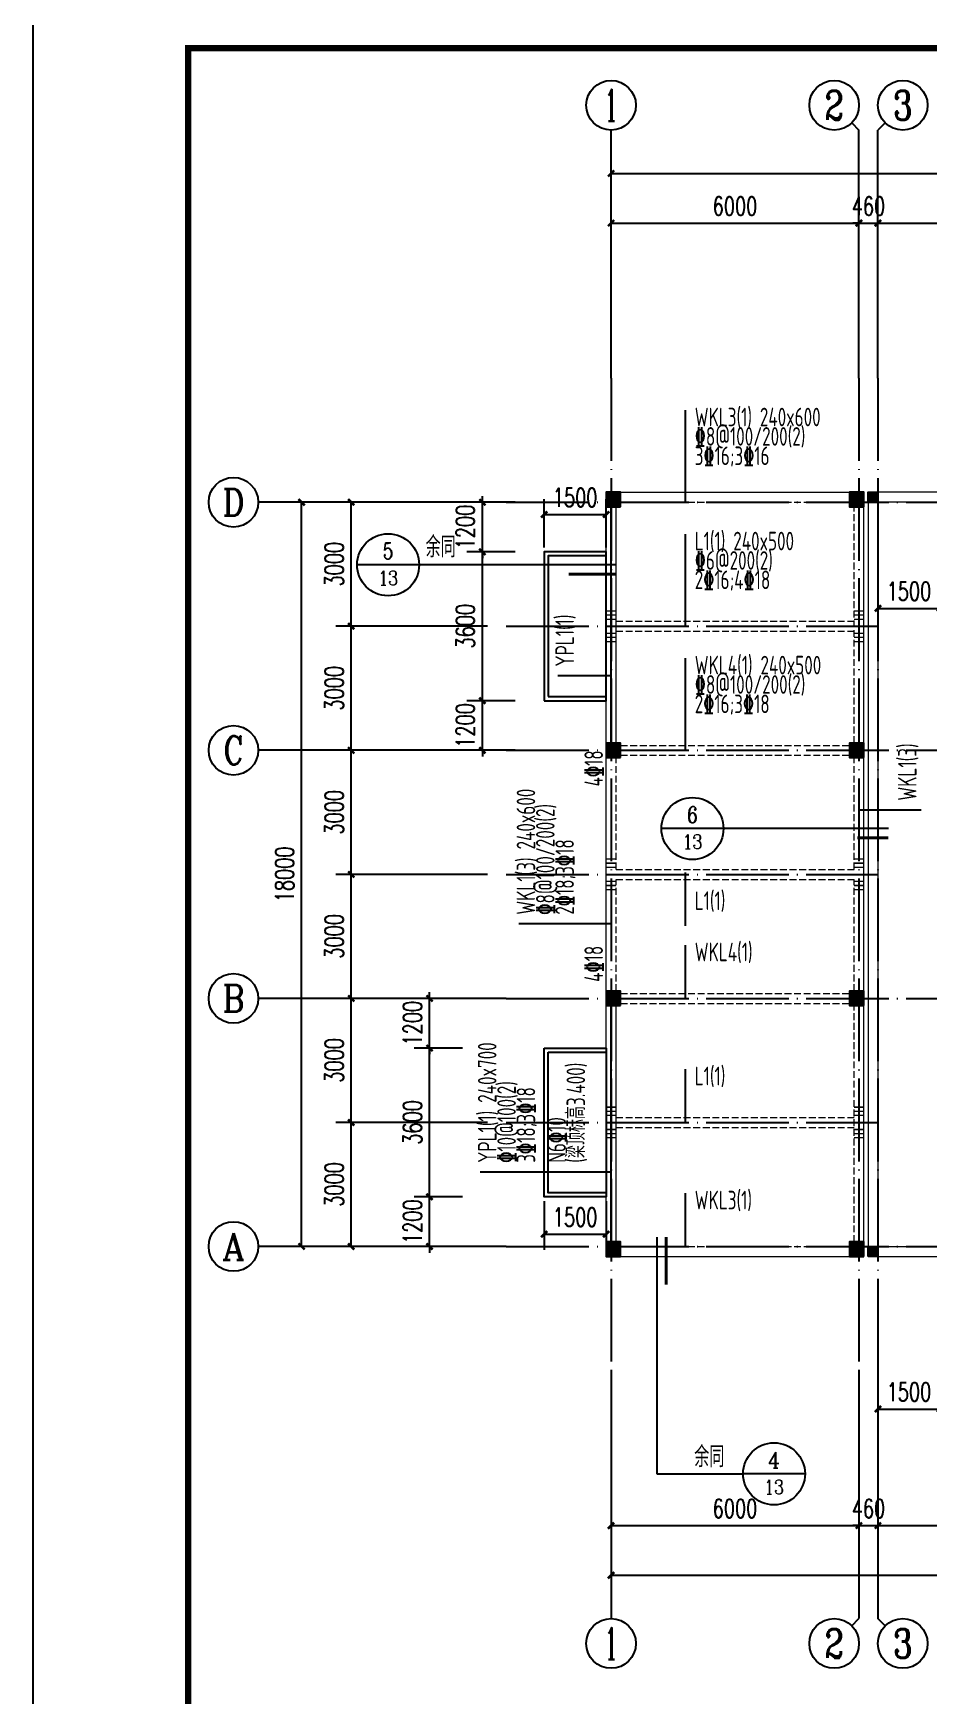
# Model space of a CAD drawing. Header units: millimetres. Extents: x 4533265 to 4958735, y 18976699 to 19555898.
# Drawn here: x 4662774 to 4684450, y 19293177 to 19333383 of the extents above; entities that cross this region are included whole.
import ezdxf
from ezdxf.enums import TextEntityAlignment as Align

# ---------------------------------------------------------------- set-up
doc = ezdxf.new("R2010")
doc.units = ezdxf.units.MM
doc.header["$LTSCALE"] = 1000
doc.header["$MEASUREMENT"] = 0
for name, pattern in [('DASH', [0.35, 0.25, -0.1]), ('DOTE', [2.42, 2, -0.2, 0.02, -0.2]), ('线型3', [750, 450, -300])]:
    doc.linetypes.add(name, pattern=pattern)
doc.layers.get('Defpoints').update_dxf_attribs({"color": 1})
for name, color, linetype in [('3T_WOOD', 21, 'Continuous'), ('AXIS_TEXT', 7, 'Continuous'), ('AXIS_外部', 171, 'Continuous'), ('COLU', 253, 'Continuous'), ('COLU_HATCH', 251, 'Continuous'), ('DIM_IDEN', 171, 'Continuous'), ('DOTE', 250, 'DOTE'), ('GROUND', 150, 'Continuous'), ('PUB_DIM', 161, 'Continuous'), ('PUB_TEXT', 7, 'Continuous'), ('TK', 4, 'Continuous'), ('梁集中标注', 2, 'Continuous')]:
    doc.layers.add(name, color=color, linetype=linetype)
for name, color, linetype, lineweight in [('梁', 4, 'Continuous', 18), ('梁原位标注', 7, 'Continuous', 25), ('梁虚线', 134, '线型3', 18), ('梁集中标注竖向', 2, 'Continuous', 25), ('次梁箍筋', 1, 'Continuous', 40)]:
    doc.layers.add(name, color=color, linetype=linetype, lineweight=lineweight)
doc.styles.add('_TCH_AXIS', font='COMPLEX', dxfattribs={"bigfont": 'GBCBIG'})
doc.styles.add('_TCH_DIM', font='SIMPLEX', dxfattribs={"bigfont": 'GBCBIG'})
doc.styles.add('_TCH_DIM_T3', font='SIMPLEX', dxfattribs={"width": 0.705882, "bigfont": 'GBCBIG'})
doc.styles.add('_TCH_LABEL', font='COMPLEX', dxfattribs={"bigfont": 'GBCBIG'})
doc.styles.add('COMPLEX', font='COMPLEX')
doc.styles.add('TSSD_Dimension', font='Tssdeng.shx', dxfattribs={"width": 0.7, "bigfont": 'hztxt.shx'})
doc.dimstyles.new('_TCH_ARCH&&150', dxfattribs={"dimtxt": 446.25, "dimasz": 150, "dimexe": 375, "dimexo": 450, "dimgap": 189.375, "dimtad": 1, "dimdec": 0, "dimzin": 0, "dimdsep": 46, "dimtxsty": '_TCH_DIM_T3', "dimblk": 'ARCHTICK', "dimcen": 0.09, "dimclrt": 7, "dimazin": 2, "dimtfac": 1, "dimtdec": 0, "dimtix": 1, "dimtmove": 2, "dimatfit": 3, "dimfxl": 0, "dimtolj": 1, "dimtzin": 0, "dimarcsym": 0})

# ---------------------------------------------------------------- blocks, each defined once
blk = doc.blocks.new('GeYuanFrame_36707042', base_point=(18.76, 4.34))
at = {"layer": 'TK'}
blk.add_line((43.76, 414.34), (676.76, 414.34), dxfattribs=at)
blk.add_lwpolyline([(18.76, 424.34), (686.76, 424.34), (686.76, 4.34), (18.76, 4.34), (18.76, 424.34)], dxfattribs=at)
at = {"layer": 'TK', "const_width": 1}
blk.add_lwpolyline([(676.76, 414.34), (43.76, 414.34), (43.76, 14.34), (676.76, 14.34)], close=True, dxfattribs=at)
blk = doc.blocks.new('Q321Q32132121')
at = {"layer": 'COLU_HATCH'}
for points in [[(4682980, 19322042), (4682980, 19322282), (4683220, 19322282), (4683220, 19322042)], [(4682980, 19303802), (4682980, 19304042), (4683220, 19304042), (4683220, 19303802)]]:
    blk.add_hatch(color=256, dxfattribs=at).paths.add_polyline_path(points)
at = {"layer": 'COLU'}
for points in [[(4682980, 19322042), (4682980, 19322282), (4683220, 19322282), (4683220, 19322042)], [(4682980, 19303802), (4682980, 19304042), (4683220, 19304042), (4683220, 19303802)]]:
    blk.add_lwpolyline(points, close=True, dxfattribs=at)
blk = doc.blocks.new('_ArchTick')
at = {"color": 0, "linetype": 'ByBlock', "const_width": 0.4}
blk.add_lwpolyline([(-0.5, -0.5), (0.5, 0.5)], dxfattribs=at)
blk = doc.blocks.new('*D466')
at = {"layer": 'Defpoints', "color": 0}
for p in [(4672366, 19305242), (4673612, 19305242), (4673612, 19304042)]:
    blk.add_point(p, dxfattribs=at)
at = {"layer": 'PUB_DIM', "color": 0, "lineweight": -2}
for p, q in [((4672366, 19305242), (4672366, 19305392)), ((4673162, 19305242), (4671991, 19305242)), ((4672366, 19304042), (4672366, 19305242)), ((4673162, 19304042), (4671991, 19304042)), ((4672366, 19304042), (4672366, 19303892))]:
    blk.add_line(p, q, dxfattribs=at)
at = {"layer": 'PUB_DIM', "color": 0, "lineweight": -2, "xscale": 150, "yscale": 150, "zscale": 150}
for p, rotation in [((4672366, 19305242), 270), ((4672366, 19304042), 90)]:
    blk.add_blockref('_ArchTick', p, dxfattribs=dict(at, rotation=rotation))
at = {"layer": 'PUB_DIM', "color": 7, "insert": (4671954, 19304642), "char_height": 446.2, "attachment_point": 5, "rotation": 90, "style": '_TCH_DIM_T3'}
blk.add_mtext('\\A1;1200', dxfattribs=at)
blk = doc.blocks.new('*D467')
at = {"layer": 'Defpoints', "color": 0}
for p in [(4672366, 19308842), (4673612, 19308842), (4673612, 19305242)]:
    blk.add_point(p, dxfattribs=at)
at = {"layer": 'PUB_DIM', "color": 0, "lineweight": -2}
for p, q in [((4673162, 19308842), (4671991, 19308842)), ((4672366, 19305242), (4672366, 19308842)), ((4673162, 19305242), (4671991, 19305242))]:
    blk.add_line(p, q, dxfattribs=at)
at = {"layer": 'PUB_DIM', "color": 0, "lineweight": -2, "xscale": 150, "yscale": 150, "zscale": 150}
for p, rotation in [((4672366, 19308842), 90), ((4672366, 19305242), 270)]:
    blk.add_blockref('_ArchTick', p, dxfattribs=dict(at, rotation=rotation))
at = {"layer": 'PUB_DIM', "color": 7, "insert": (4671954, 19307042), "char_height": 446.2, "attachment_point": 5, "rotation": 90, "style": '_TCH_DIM_T3'}
blk.add_mtext('\\A1;3600', dxfattribs=at)
blk = doc.blocks.new('*D468')
at = {"layer": 'Defpoints', "color": 0}
for p in [(4672366, 19310042), (4673612, 19310042), (4673612, 19308842)]:
    blk.add_point(p, dxfattribs=at)
at = {"layer": 'PUB_DIM', "color": 0, "lineweight": -2}
for p, q in [((4672366, 19310042), (4672366, 19310192)), ((4673162, 19310042), (4671991, 19310042)), ((4672366, 19308842), (4672366, 19310042)), ((4673162, 19308842), (4671991, 19308842)), ((4672366, 19308842), (4672366, 19308692))]:
    blk.add_line(p, q, dxfattribs=at)
at = {"layer": 'PUB_DIM', "color": 0, "lineweight": -2, "xscale": 150, "yscale": 150, "zscale": 150}
for p, rotation in [((4672366, 19310042), 270), ((4672366, 19308842), 90)]:
    blk.add_blockref('_ArchTick', p, dxfattribs=dict(at, rotation=rotation))
at = {"layer": 'PUB_DIM', "color": 7, "insert": (4671954, 19309442), "char_height": 446.2, "attachment_point": 5, "rotation": 90, "style": '_TCH_DIM_T3'}
blk.add_mtext('\\A1;1200', dxfattribs=at)
blk = doc.blocks.new('*D469')
at = {"layer": 'Defpoints', "color": 0}
for p in [(4675140, 19305585), (4676640, 19305585), (4676640, 19304339)]:
    blk.add_point(p, dxfattribs=at)
at = {"layer": 'PUB_DIM', "color": 0, "lineweight": -2}
for p, q in [((4675140, 19305135), (4675140, 19303964)), ((4676640, 19305135), (4676640, 19303964)), ((4675140, 19304339), (4676640, 19304339))]:
    blk.add_line(p, q, dxfattribs=at)
at = {"layer": 'PUB_DIM', "color": 0, "lineweight": -2, "xscale": 150, "yscale": 150, "zscale": 150, "rotation": 180}
blk.add_blockref('_ArchTick', (4675140, 19304339), dxfattribs=at)
at = {"layer": 'PUB_DIM', "color": 0, "lineweight": -2, "xscale": 150, "yscale": 150, "zscale": 150}
blk.add_blockref('_ArchTick', (4676640, 19304339), dxfattribs=at)
at = {"layer": 'PUB_DIM', "color": 7, "insert": (4675890, 19304751), "char_height": 446.2, "attachment_point": 5, "style": '_TCH_DIM_T3'}
blk.add_mtext('\\A1;1500', dxfattribs=at)
blk = doc.blocks.new('*D470')
at = {"layer": 'Defpoints', "color": 0}
for p in [(4673645, 19322042), (4674890, 19322042), (4674890, 19320842)]:
    blk.add_point(p, dxfattribs=at)
at = {"layer": 'PUB_DIM', "color": 0, "lineweight": -2}
for p, q in [((4673645, 19322042), (4673645, 19322192)), ((4674440, 19322042), (4673270, 19322042)), ((4673645, 19320842), (4673645, 19322042)), ((4674440, 19320842), (4673270, 19320842)), ((4673645, 19320842), (4673645, 19320692))]:
    blk.add_line(p, q, dxfattribs=at)
at = {"layer": 'PUB_DIM', "color": 0, "lineweight": -2, "xscale": 150, "yscale": 150, "zscale": 150}
for p, rotation in [((4673645, 19322042), 270), ((4673645, 19320842), 90)]:
    blk.add_blockref('_ArchTick', p, dxfattribs=dict(at, rotation=rotation))
at = {"layer": 'PUB_DIM', "color": 7, "insert": (4673232, 19321442), "char_height": 446.2, "attachment_point": 5, "rotation": 90, "style": '_TCH_DIM_T3'}
blk.add_mtext('\\A1;1200', dxfattribs=at)
blk = doc.blocks.new('*D471')
at = {"layer": 'Defpoints', "color": 0}
for p in [(4673645, 19320842), (4674890, 19320842), (4674890, 19317242)]:
    blk.add_point(p, dxfattribs=at)
at = {"layer": 'PUB_DIM', "color": 0, "lineweight": -2}
for p, q in [((4674440, 19320842), (4673270, 19320842)), ((4673645, 19317242), (4673645, 19320842)), ((4674440, 19317242), (4673270, 19317242))]:
    blk.add_line(p, q, dxfattribs=at)
at = {"layer": 'PUB_DIM', "color": 0, "lineweight": -2, "xscale": 150, "yscale": 150, "zscale": 150}
for p, rotation in [((4673645, 19320842), 90), ((4673645, 19317242), 270)]:
    blk.add_blockref('_ArchTick', p, dxfattribs=dict(at, rotation=rotation))
at = {"layer": 'PUB_DIM', "color": 7, "insert": (4673232, 19319042), "char_height": 446.2, "attachment_point": 5, "rotation": 90, "style": '_TCH_DIM_T3'}
blk.add_mtext('\\A1;3600', dxfattribs=at)
blk = doc.blocks.new('*D472')
at = {"layer": 'Defpoints', "color": 0}
for p in [(4673645, 19317242), (4674890, 19317242), (4674890, 19316042)]:
    blk.add_point(p, dxfattribs=at)
at = {"layer": 'PUB_DIM', "color": 0, "lineweight": -2}
for p, q in [((4673645, 19317242), (4673645, 19317392)), ((4674440, 19317242), (4673270, 19317242)), ((4673645, 19316042), (4673645, 19317242)), ((4674440, 19316042), (4673270, 19316042)), ((4673645, 19316042), (4673645, 19315892))]:
    blk.add_line(p, q, dxfattribs=at)
at = {"layer": 'PUB_DIM', "color": 0, "lineweight": -2, "xscale": 150, "yscale": 150, "zscale": 150}
for p, rotation in [((4673645, 19317242), 270), ((4673645, 19316042), 90)]:
    blk.add_blockref('_ArchTick', p, dxfattribs=dict(at, rotation=rotation))
at = {"layer": 'PUB_DIM', "color": 7, "insert": (4673232, 19316642), "char_height": 446.2, "attachment_point": 5, "rotation": 90, "style": '_TCH_DIM_T3'}
blk.add_mtext('\\A1;1200', dxfattribs=at)
blk = doc.blocks.new('*D473')
at = {"layer": 'Defpoints', "color": 0}
for p in [(4676640, 19321744), (4675140, 19320498), (4676640, 19320498)]:
    blk.add_point(p, dxfattribs=at)
at = {"layer": 'PUB_DIM', "color": 0, "lineweight": -2}
for p, q in [((4675140, 19320948), (4675140, 19322119)), ((4676640, 19320948), (4676640, 19322119)), ((4675140, 19321744), (4676640, 19321744))]:
    blk.add_line(p, q, dxfattribs=at)
at = {"layer": 'PUB_DIM', "color": 0, "lineweight": -2, "xscale": 150, "yscale": 150, "zscale": 150, "rotation": 180}
blk.add_blockref('_ArchTick', (4675140, 19321744), dxfattribs=at)
at = {"layer": 'PUB_DIM', "color": 0, "lineweight": -2, "xscale": 150, "yscale": 150, "zscale": 150}
blk.add_blockref('_ArchTick', (4676640, 19321744), dxfattribs=at)
at = {"layer": 'PUB_DIM', "color": 7, "insert": (4675890, 19322157), "char_height": 446.2, "attachment_point": 5, "style": '_TCH_DIM_T3'}
blk.add_mtext('\\A1;1500', dxfattribs=at)
blk = doc.blocks.new('*D514')
at = {"layer": 'Defpoints', "color": 0}
for p in [(4683220, 19302867), (4684720, 19302867), (4684720, 19300112)]:
    blk.add_point(p, dxfattribs=at)
at = {"layer": 'PUB_DIM', "color": 0, "lineweight": -2}
for p, q in [((4683220, 19302417), (4683220, 19299737)), ((4684720, 19302417), (4684720, 19299737)), ((4683220, 19300112), (4684720, 19300112))]:
    blk.add_line(p, q, dxfattribs=at)
at = {"layer": 'PUB_DIM', "color": 0, "lineweight": -2, "xscale": 150, "yscale": 150, "zscale": 150, "rotation": 180}
blk.add_blockref('_ArchTick', (4683220, 19300112), dxfattribs=at)
at = {"layer": 'PUB_DIM', "color": 0, "lineweight": -2, "xscale": 150, "yscale": 150, "zscale": 150}
blk.add_blockref('_ArchTick', (4684720, 19300112), dxfattribs=at)
at = {"layer": 'PUB_DIM', "color": 7, "insert": (4683970, 19300525), "char_height": 446.2, "attachment_point": 5, "style": '_TCH_DIM_T3'}
blk.add_mtext('\\A1;1500', dxfattribs=at)
blk = doc.blocks.new('*D549')
at = {"layer": 'Defpoints', "color": 0}
for p in [(4683220, 19322156), (4684720, 19322156), (4684720, 19319475)]:
    blk.add_point(p, dxfattribs=at)
at = {"layer": 'PUB_DIM', "color": 0, "lineweight": -2}
for p, q in [((4683220, 19321706), (4683220, 19319100)), ((4684720, 19321706), (4684720, 19319100)), ((4683220, 19319475), (4684720, 19319475))]:
    blk.add_line(p, q, dxfattribs=at)
at = {"layer": 'PUB_DIM', "color": 0, "lineweight": -2, "xscale": 150, "yscale": 150, "zscale": 150, "rotation": 180}
blk.add_blockref('_ArchTick', (4683220, 19319475), dxfattribs=at)
at = {"layer": 'PUB_DIM', "color": 0, "lineweight": -2, "xscale": 150, "yscale": 150, "zscale": 150}
blk.add_blockref('_ArchTick', (4684720, 19319475), dxfattribs=at)
at = {"layer": 'PUB_DIM', "color": 7, "insert": (4683970, 19319888), "char_height": 446.2, "attachment_point": 5, "style": '_TCH_DIM_T3'}
blk.add_mtext('\\A1;1500', dxfattribs=at)
blk = doc.blocks.new('*D550')
at = {"layer": 'AXIS_外部', "color": 0, "lineweight": -2}
for p, q in [((4676760, 19325492), (4676760, 19329167)), ((4682760, 19325492), (4682760, 19329167)), ((4676760, 19328792), (4682760, 19328792))]:
    blk.add_line(p, q, dxfattribs=at)
at = {"layer": 'Defpoints', "color": 0}
for p in [(4682760, 19328792), (4676760, 19325042), (4682760, 19325042)]:
    blk.add_point(p, dxfattribs=at)
at = {"layer": 'AXIS_外部', "color": 0, "lineweight": -2, "xscale": 150, "yscale": 150, "zscale": 150, "rotation": 180}
blk.add_blockref('_ArchTick', (4676760, 19328792), dxfattribs=at)
at = {"layer": 'AXIS_外部', "color": 0, "lineweight": -2, "xscale": 150, "yscale": 150, "zscale": 150}
blk.add_blockref('_ArchTick', (4682760, 19328792), dxfattribs=at)
at = {"layer": 'AXIS_外部', "color": 7, "insert": (4679760, 19329204), "char_height": 446.2, "attachment_point": 5, "style": '_TCH_DIM_T3'}
blk.add_mtext('\\A1;6000', dxfattribs=at)
blk = doc.blocks.new('*D551')
at = {"layer": 'AXIS_外部', "color": 0, "lineweight": -2}
for p, q in [((4682760, 19325492), (4682760, 19329167)), ((4683220, 19325492), (4683220, 19329167)), ((4682760, 19328792), (4682610, 19328792)), ((4682760, 19328792), (4683220, 19328792)), ((4683220, 19328792), (4683370, 19328792))]:
    blk.add_line(p, q, dxfattribs=at)
at = {"layer": 'Defpoints', "color": 0}
for p in [(4683220, 19328792), (4682760, 19325042), (4683220, 19325042)]:
    blk.add_point(p, dxfattribs=at)
at = {"layer": 'AXIS_外部', "color": 0, "lineweight": -2, "xscale": 150, "yscale": 150, "zscale": 150}
blk.add_blockref('_ArchTick', (4682760, 19328792), dxfattribs=at)
at = {"layer": 'AXIS_外部', "color": 0, "lineweight": -2, "xscale": 150, "yscale": 150, "zscale": 150, "rotation": 180}
blk.add_blockref('_ArchTick', (4683220, 19328792), dxfattribs=at)
at = {"layer": 'AXIS_外部', "color": 7, "insert": (4682990, 19329204), "char_height": 446.2, "attachment_point": 5, "style": '_TCH_DIM_T3'}
blk.add_mtext('\\A1;460', dxfattribs=at)
blk = doc.blocks.new('*D552')
at = {"layer": 'AXIS_外部', "color": 0, "lineweight": -2}
for p, q in [((4683220, 19325492), (4683220, 19329167)), ((4691220, 19325492), (4691220, 19329167)), ((4683220, 19328792), (4691220, 19328792))]:
    blk.add_line(p, q, dxfattribs=at)
at = {"layer": 'Defpoints', "color": 0}
for p in [(4691220, 19328792), (4683220, 19325042), (4691220, 19325042)]:
    blk.add_point(p, dxfattribs=at)
at = {"layer": 'AXIS_外部', "color": 0, "lineweight": -2, "xscale": 150, "yscale": 150, "zscale": 150, "rotation": 180}
blk.add_blockref('_ArchTick', (4683220, 19328792), dxfattribs=at)
at = {"layer": 'AXIS_外部', "color": 0, "lineweight": -2, "xscale": 150, "yscale": 150, "zscale": 150}
blk.add_blockref('_ArchTick', (4691220, 19328792), dxfattribs=at)
at = {"layer": 'AXIS_外部', "color": 7, "insert": (4687220, 19329204), "char_height": 446.2, "attachment_point": 5, "style": '_TCH_DIM_T3'}
blk.add_mtext('\\A1;8000', dxfattribs=at)
blk = doc.blocks.new('*D559')
at = {"layer": 'AXIS_外部', "color": 0, "lineweight": -2}
for p, q in [((4676760, 19325492), (4676760, 19330367)), ((4739220, 19325492), (4739220, 19330367)), ((4676760, 19329992), (4739220, 19329992))]:
    blk.add_line(p, q, dxfattribs=at)
at = {"layer": 'Defpoints', "color": 0}
for p in [(4739220, 19329992), (4676760, 19325042), (4739220, 19325042)]:
    blk.add_point(p, dxfattribs=at)
at = {"layer": 'AXIS_外部', "color": 0, "lineweight": -2, "xscale": 150, "yscale": 150, "zscale": 150, "rotation": 180}
blk.add_blockref('_ArchTick', (4676760, 19329992), dxfattribs=at)
at = {"layer": 'AXIS_外部', "color": 0, "lineweight": -2, "xscale": 150, "yscale": 150, "zscale": 150}
blk.add_blockref('_ArchTick', (4739220, 19329992), dxfattribs=at)
at = {"layer": 'AXIS_外部', "color": 7, "insert": (4707990, 19330404), "char_height": 446.2, "attachment_point": 5, "style": '_TCH_DIM_T3'}
blk.add_mtext('\\A1;62460', dxfattribs=at)
blk = doc.blocks.new('*D564')
at = {"layer": 'AXIS_外部', "color": 0, "lineweight": -2}
for p, q in [((4673770, 19307042), (4670095, 19307042)), ((4670470, 19304042), (4670470, 19307042)), ((4673770, 19304042), (4670095, 19304042))]:
    blk.add_line(p, q, dxfattribs=at)
at = {"layer": 'Defpoints', "color": 0}
for p in [(4670470, 19307042), (4674220, 19307042), (4674220, 19304042)]:
    blk.add_point(p, dxfattribs=at)
at = {"layer": 'AXIS_外部', "color": 0, "lineweight": -2, "xscale": 150, "yscale": 150, "zscale": 150}
for p, rotation in [((4670470, 19307042), 90), ((4670470, 19304042), 270)]:
    blk.add_blockref('_ArchTick', p, dxfattribs=dict(at, rotation=rotation))
at = {"layer": 'AXIS_外部', "color": 7, "insert": (4670058, 19305542), "char_height": 446.2, "attachment_point": 5, "rotation": 90, "style": '_TCH_DIM_T3'}
blk.add_mtext('\\A1;3000', dxfattribs=at)
blk = doc.blocks.new('*D565')
at = {"layer": 'AXIS_外部', "color": 0, "lineweight": -2}
for p, q in [((4673770, 19310042), (4670095, 19310042)), ((4670470, 19307042), (4670470, 19310042)), ((4673770, 19307042), (4670095, 19307042))]:
    blk.add_line(p, q, dxfattribs=at)
at = {"layer": 'Defpoints', "color": 0}
for p in [(4670470, 19310042), (4674220, 19310042), (4674220, 19307042)]:
    blk.add_point(p, dxfattribs=at)
at = {"layer": 'AXIS_外部', "color": 0, "lineweight": -2, "xscale": 150, "yscale": 150, "zscale": 150}
for p, rotation in [((4670470, 19310042), 90), ((4670470, 19307042), 270)]:
    blk.add_blockref('_ArchTick', p, dxfattribs=dict(at, rotation=rotation))
at = {"layer": 'AXIS_外部', "color": 7, "insert": (4670058, 19308542), "char_height": 446.2, "attachment_point": 5, "rotation": 90, "style": '_TCH_DIM_T3'}
blk.add_mtext('\\A1;3000', dxfattribs=at)
blk = doc.blocks.new('*D566')
at = {"layer": 'AXIS_外部', "color": 0, "lineweight": -2}
for p, q in [((4673770, 19313042), (4670095, 19313042)), ((4670470, 19310042), (4670470, 19313042)), ((4673770, 19310042), (4670095, 19310042))]:
    blk.add_line(p, q, dxfattribs=at)
at = {"layer": 'Defpoints', "color": 0}
for p in [(4670470, 19313042), (4674220, 19313042), (4674220, 19310042)]:
    blk.add_point(p, dxfattribs=at)
at = {"layer": 'AXIS_外部', "color": 0, "lineweight": -2, "xscale": 150, "yscale": 150, "zscale": 150}
for p, rotation in [((4670470, 19313042), 90), ((4670470, 19310042), 270)]:
    blk.add_blockref('_ArchTick', p, dxfattribs=dict(at, rotation=rotation))
at = {"layer": 'AXIS_外部', "color": 7, "insert": (4670058, 19311542), "char_height": 446.2, "attachment_point": 5, "rotation": 90, "style": '_TCH_DIM_T3'}
blk.add_mtext('\\A1;3000', dxfattribs=at)
blk = doc.blocks.new('*D567')
at = {"layer": 'AXIS_外部', "color": 0, "lineweight": -2}
for p, q in [((4673770, 19316042), (4670095, 19316042)), ((4670470, 19313042), (4670470, 19316042)), ((4673770, 19313042), (4670095, 19313042))]:
    blk.add_line(p, q, dxfattribs=at)
at = {"layer": 'Defpoints', "color": 0}
for p in [(4670470, 19316042), (4674220, 19316042), (4674220, 19313042)]:
    blk.add_point(p, dxfattribs=at)
at = {"layer": 'AXIS_外部', "color": 0, "lineweight": -2, "xscale": 150, "yscale": 150, "zscale": 150}
for p, rotation in [((4670470, 19316042), 90), ((4670470, 19313042), 270)]:
    blk.add_blockref('_ArchTick', p, dxfattribs=dict(at, rotation=rotation))
at = {"layer": 'AXIS_外部', "color": 7, "insert": (4670058, 19314542), "char_height": 446.2, "attachment_point": 5, "rotation": 90, "style": '_TCH_DIM_T3'}
blk.add_mtext('\\A1;3000', dxfattribs=at)
blk = doc.blocks.new('*D568')
at = {"layer": 'AXIS_外部', "color": 0, "lineweight": -2}
for p, q in [((4673770, 19319042), (4670095, 19319042)), ((4670470, 19316042), (4670470, 19319042)), ((4673770, 19316042), (4670095, 19316042))]:
    blk.add_line(p, q, dxfattribs=at)
at = {"layer": 'Defpoints', "color": 0}
for p in [(4670470, 19319042), (4674220, 19319042), (4674220, 19316042)]:
    blk.add_point(p, dxfattribs=at)
at = {"layer": 'AXIS_外部', "color": 0, "lineweight": -2, "xscale": 150, "yscale": 150, "zscale": 150}
for p, rotation in [((4670470, 19319042), 90), ((4670470, 19316042), 270)]:
    blk.add_blockref('_ArchTick', p, dxfattribs=dict(at, rotation=rotation))
at = {"layer": 'AXIS_外部', "color": 7, "insert": (4670058, 19317542), "char_height": 446.2, "attachment_point": 5, "rotation": 90, "style": '_TCH_DIM_T3'}
blk.add_mtext('\\A1;3000', dxfattribs=at)
blk = doc.blocks.new('*D569')
at = {"layer": 'AXIS_外部', "color": 0, "lineweight": -2}
for p, q in [((4673770, 19322042), (4670095, 19322042)), ((4670470, 19319042), (4670470, 19322042)), ((4673770, 19319042), (4670095, 19319042))]:
    blk.add_line(p, q, dxfattribs=at)
at = {"layer": 'Defpoints', "color": 0}
for p in [(4670470, 19322042), (4674220, 19322042), (4674220, 19319042)]:
    blk.add_point(p, dxfattribs=at)
at = {"layer": 'AXIS_外部', "color": 0, "lineweight": -2, "xscale": 150, "yscale": 150, "zscale": 150}
for p, rotation in [((4670470, 19322042), 90), ((4670470, 19319042), 270)]:
    blk.add_blockref('_ArchTick', p, dxfattribs=dict(at, rotation=rotation))
at = {"layer": 'AXIS_外部', "color": 7, "insert": (4670058, 19320542), "char_height": 446.2, "attachment_point": 5, "rotation": 90, "style": '_TCH_DIM_T3'}
blk.add_mtext('\\A1;3000', dxfattribs=at)
blk = doc.blocks.new('*D570')
at = {"layer": 'AXIS_外部', "color": 0, "lineweight": -2}
for p, q in [((4673770, 19322042), (4668895, 19322042)), ((4669270, 19304042), (4669270, 19322042)), ((4673770, 19304042), (4668895, 19304042))]:
    blk.add_line(p, q, dxfattribs=at)
at = {"layer": 'Defpoints', "color": 0}
for p in [(4669270, 19322042), (4674220, 19322042), (4674220, 19304042)]:
    blk.add_point(p, dxfattribs=at)
at = {"layer": 'AXIS_外部', "color": 0, "lineweight": -2, "xscale": 150, "yscale": 150, "zscale": 150}
for p, rotation in [((4669270, 19322042), 90), ((4669270, 19304042), 270)]:
    blk.add_blockref('_ArchTick', p, dxfattribs=dict(at, rotation=rotation))
at = {"layer": 'AXIS_外部', "color": 7, "insert": (4668858, 19313042), "char_height": 446.2, "attachment_point": 5, "rotation": 90, "style": '_TCH_DIM_T3'}
blk.add_mtext('\\A1;18000', dxfattribs=at)
blk = doc.blocks.new('*D571')
at = {"layer": 'AXIS_外部', "color": 0, "lineweight": -2}
for p, q in [((4676760, 19300592), (4676760, 19296917)), ((4682760, 19300592), (4682760, 19296917)), ((4676760, 19297292), (4682760, 19297292))]:
    blk.add_line(p, q, dxfattribs=at)
at = {"layer": 'Defpoints', "color": 0}
for p in [(4676760, 19301042), (4682760, 19301042), (4682760, 19297292)]:
    blk.add_point(p, dxfattribs=at)
at = {"layer": 'AXIS_外部', "color": 0, "lineweight": -2, "xscale": 150, "yscale": 150, "zscale": 150, "rotation": 180}
blk.add_blockref('_ArchTick', (4676760, 19297292), dxfattribs=at)
at = {"layer": 'AXIS_外部', "color": 0, "lineweight": -2, "xscale": 150, "yscale": 150, "zscale": 150}
blk.add_blockref('_ArchTick', (4682760, 19297292), dxfattribs=at)
at = {"layer": 'AXIS_外部', "color": 7, "insert": (4679760, 19297704), "char_height": 446.2, "attachment_point": 5, "style": '_TCH_DIM_T3'}
blk.add_mtext('\\A1;6000', dxfattribs=at)
blk = doc.blocks.new('*D572')
at = {"layer": 'AXIS_外部', "color": 0, "lineweight": -2}
for p, q in [((4682760, 19300592), (4682760, 19296917)), ((4683220, 19300592), (4683220, 19296917)), ((4682760, 19297292), (4682610, 19297292)), ((4682760, 19297292), (4683220, 19297292)), ((4683220, 19297292), (4683370, 19297292))]:
    blk.add_line(p, q, dxfattribs=at)
at = {"layer": 'Defpoints', "color": 0}
for p in [(4682760, 19301042), (4683220, 19301042), (4683220, 19297292)]:
    blk.add_point(p, dxfattribs=at)
at = {"layer": 'AXIS_外部', "color": 0, "lineweight": -2, "xscale": 150, "yscale": 150, "zscale": 150}
blk.add_blockref('_ArchTick', (4682760, 19297292), dxfattribs=at)
at = {"layer": 'AXIS_外部', "color": 0, "lineweight": -2, "xscale": 150, "yscale": 150, "zscale": 150, "rotation": 180}
blk.add_blockref('_ArchTick', (4683220, 19297292), dxfattribs=at)
at = {"layer": 'AXIS_外部', "color": 7, "insert": (4682990, 19297704), "char_height": 446.2, "attachment_point": 5, "style": '_TCH_DIM_T3'}
blk.add_mtext('\\A1;460', dxfattribs=at)
blk = doc.blocks.new('*D573')
at = {"layer": 'AXIS_外部', "color": 0, "lineweight": -2}
for p, q in [((4683220, 19300592), (4683220, 19296917)), ((4691220, 19300592), (4691220, 19296917)), ((4683220, 19297292), (4691220, 19297292))]:
    blk.add_line(p, q, dxfattribs=at)
at = {"layer": 'Defpoints', "color": 0}
for p in [(4683220, 19301042), (4691220, 19301042), (4691220, 19297292)]:
    blk.add_point(p, dxfattribs=at)
at = {"layer": 'AXIS_外部', "color": 0, "lineweight": -2, "xscale": 150, "yscale": 150, "zscale": 150, "rotation": 180}
blk.add_blockref('_ArchTick', (4683220, 19297292), dxfattribs=at)
at = {"layer": 'AXIS_外部', "color": 0, "lineweight": -2, "xscale": 150, "yscale": 150, "zscale": 150}
blk.add_blockref('_ArchTick', (4691220, 19297292), dxfattribs=at)
at = {"layer": 'AXIS_外部', "color": 7, "insert": (4687220, 19297704), "char_height": 446.2, "attachment_point": 5, "style": '_TCH_DIM_T3'}
blk.add_mtext('\\A1;8000', dxfattribs=at)
blk = doc.blocks.new('*D580')
at = {"layer": 'AXIS_外部', "color": 0, "lineweight": -2}
for p, q in [((4676760, 19300592), (4676760, 19295717)), ((4739220, 19300592), (4739220, 19295717)), ((4676760, 19296092), (4739220, 19296092))]:
    blk.add_line(p, q, dxfattribs=at)
at = {"layer": 'Defpoints', "color": 0}
for p in [(4676760, 19301042), (4739220, 19301042), (4739220, 19296092)]:
    blk.add_point(p, dxfattribs=at)
at = {"layer": 'AXIS_外部', "color": 0, "lineweight": -2, "xscale": 150, "yscale": 150, "zscale": 150, "rotation": 180}
blk.add_blockref('_ArchTick', (4676760, 19296092), dxfattribs=at)
at = {"layer": 'AXIS_外部', "color": 0, "lineweight": -2, "xscale": 150, "yscale": 150, "zscale": 150}
blk.add_blockref('_ArchTick', (4739220, 19296092), dxfattribs=at)
at = {"layer": 'AXIS_外部', "color": 7, "insert": (4707990, 19296504), "char_height": 446.2, "attachment_point": 5, "style": '_TCH_DIM_T3'}
blk.add_mtext('\\A1;62460', dxfattribs=at)
blk = doc.blocks.new('_AXISO')
blk.add_circle((0, 0), 0.5)
at = {"layer": 'AXIS_TEXT', "style": 'COMPLEX', "width": 1.041667}
blk.add_attdef('A', text='', height=0.56, dxfattribs=at).set_placement((-0.25, -0.28), (0.25, -0.28), align=Align.FIT)

msp = doc.modelspace()

# ---------------------------------------------------------------- hatches: boundary and pattern name
at = {"layer": 'COLU_HATCH'}
for points in [[(4676990.4, 19321931.5), (4676990.4, 19322281.5), (4676640.4, 19322281.5), (4676640.4, 19321931.5)], [(4682880.4, 19321931.5), (4682880.4, 19322281.5), (4682530.4, 19322281.5), (4682530.4, 19321931.5)], [(4676990.4, 19315866.5), (4676990.4, 19316216.5), (4676640.4, 19316216.5), (4676640.4, 19315866.5)], [(4682880.4, 19315866.5), (4682880.4, 19316216.5), (4682530.4, 19316216.5), (4682530.4, 19315866.5)], [(4676990.4, 19309866.5), (4676990.4, 19310216.5), (4676640.4, 19310216.5), (4676640.4, 19309866.5)], [(4682880.4, 19309866.5), (4682880.4, 19310216.5), (4682530.4, 19310216.5), (4682530.4, 19309866.5)], [(4676990.4, 19303801.5), (4676990.4, 19304151.5), (4676640.4, 19304151.5), (4676640.4, 19303801.5)], [(4682880.4, 19303801.5), (4682880.4, 19304151.5), (4682530.4, 19304151.5), (4682530.4, 19303801.5)]]:
    msp.add_hatch(color=256, dxfattribs=at).paths.add_polyline_path(points)

# ---------------------------------------------------------------- linework, layer by layer
at = {"layer": '3T_WOOD', "linetype": 'DASH', "const_width": 50}
for points in [[(4676760.4, 19316041.5), (4676760.4, 19322041.5)], [(4676760.4, 19304041.5), (4676760.4, 19310041.5)]]:
    msp.add_lwpolyline(points, dxfattribs=at)
at = {"layer": 'AXIS_外部'}
for p, q in [((4676760.4, 19325041.5), (4676760.4, 19331041.5)), ((4682584.6, 19331217.3), (4682760.4, 19331041.5)), ((4682760.4, 19325041.5), (4682760.4, 19331041.5)), ((4683396.1, 19331217.3), (4683220.4, 19331041.5)), ((4683220.4, 19325041.5), (4683220.4, 19331041.5)), ((4674220.4, 19322041.5), (4668220.4, 19322041.5)), ((4674220.4, 19316041.5), (4668220.4, 19316041.5)), ((4674220.4, 19310041.5), (4668220.4, 19310041.5)), ((4674220.4, 19304041.5), (4668220.4, 19304041.5)), ((4676760.4, 19301041.5), (4676760.4, 19295041.5)), ((4682760.4, 19301041.5), (4682760.4, 19295041.5)), ((4683220.4, 19301041.5), (4683220.4, 19295041.5)), ((4682584.6, 19294865.8), (4682760.4, 19295041.5)), ((4683396.1, 19294865.8), (4683220.4, 19295041.5))]:
    msp.add_line(p, q, dxfattribs=at)
at = {"layer": 'COLU'}
for points in [[(4676990.4, 19321931.5), (4676990.4, 19322281.5), (4676640.4, 19322281.5), (4676640.4, 19321931.5)], [(4682880.4, 19321931.5), (4682880.4, 19322281.5), (4682530.4, 19322281.5), (4682530.4, 19321931.5)], [(4676990.4, 19315866.5), (4676990.4, 19316216.5), (4676640.4, 19316216.5), (4676640.4, 19315866.5)], [(4682880.4, 19315866.5), (4682880.4, 19316216.5), (4682530.4, 19316216.5), (4682530.4, 19315866.5)], [(4676990.4, 19309866.5), (4676990.4, 19310216.5), (4676640.4, 19310216.5), (4676640.4, 19309866.5)], [(4682880.4, 19309866.5), (4682880.4, 19310216.5), (4682530.4, 19310216.5), (4682530.4, 19309866.5)], [(4676990.4, 19303801.5), (4676990.4, 19304151.5), (4676640.4, 19304151.5), (4676640.4, 19303801.5)], [(4682880.4, 19303801.5), (4682880.4, 19304151.5), (4682530.4, 19304151.5), (4682530.4, 19303801.5)]]:
    msp.add_lwpolyline(points, close=True, dxfattribs=at)
at = {"layer": 'DIM_IDEN'}
for p, q in [((4672114.6, 19320528.3), (4670614.6, 19320528.3)), ((4674199.4, 19320528.3), (4672114.6, 19320528.3)), ((4676880.4, 19320528.3), (4674199.4, 19320528.3)), ((4679480.8, 19314149.4), (4677980.8, 19314149.4)), ((4682202.8, 19314149.4), (4679480.8, 19314149.4)), ((4683471.6, 19314149.4), (4682202.8, 19314149.4)), ((4677870.5, 19304269.3), (4677870.5, 19298544.4)), ((4677870.5, 19298544.4), (4679955.4, 19298544.4)), ((4681455.4, 19298544.4), (4679955.4, 19298544.4))]:
    msp.add_line(p, q, dxfattribs=at)
at = {"layer": 'DIM_IDEN', "const_width": 75}
for points in [[(4676880.4, 19320303.3), (4675732.5, 19320303.3)], [(4683471.6, 19313924.4), (4682721.6, 19313924.4)], [(4678095.5, 19304269.3), (4678095.5, 19303121.5)]]:
    msp.add_lwpolyline(points, dxfattribs=at)
at = {"layer": 'DIM_IDEN'}
for centre in [(4671364.6, 19320528.3), (4678730.8, 19314149.4), (4680705.4, 19298544.4)]:
    msp.add_circle(centre, 750, dxfattribs=at)
at = {"layer": 'DOTE'}
for p, q in [((4676760.4, 19325041.5), (4676760.4, 19301041.5)), ((4682760.4, 19325041.5), (4682760.4, 19301041.5)), ((4683220.4, 19325041.5), (4683220.4, 19301041.5)), ((4674220.4, 19322041.5), (4742220.4, 19322041.5)), ((4674220.4, 19319041.5), (4683220.4, 19319041.5)), ((4674220.4, 19316041.5), (4742220.4, 19316041.5)), ((4674220.4, 19313041.5), (4683220.4, 19313041.5)), ((4674220.4, 19310041.5), (4742220.4, 19310041.5)), ((4674220.4, 19307041.5), (4683220.4, 19307041.5)), ((4674220.4, 19304041.5), (4742220.4, 19304041.5))]:
    msp.add_line(p, q, dxfattribs=at)
at = {"layer": 'GROUND'}
for points in [[(4675140.4, 19317241.5), (4676640.4, 19317241.5), (4676640.4, 19320841.5), (4675140.4, 19320841.5)], [(4675240.4, 19317341.5), (4676640.4, 19317341.5), (4676640.4, 19320741.5), (4675240.4, 19320741.5)], [(4675140.4, 19308841.5), (4676640.4, 19308841.5), (4676640.4, 19305241.5), (4675140.4, 19305241.5)], [(4675240.4, 19308741.5), (4676640.4, 19308741.5), (4676640.4, 19305341.5), (4675240.4, 19305341.5)]]:
    msp.add_lwpolyline(points, close=True, dxfattribs=at)
at = {"layer": '梁', "lineweight": 18, "ltscale": 0.666667}
for p, q in [((4676990.4, 19322281.5), (4682530.4, 19322281.5)), ((4676640.4, 19316216.5), (4676640.4, 19321931.5)), ((4676640.4, 19316216.5), (4676640.4, 19321931.5)), ((4676880.4, 19316216.5), (4676880.4, 19321931.5)), ((4682880.4, 19316216.5), (4682880.4, 19321931.5)), ((4676640.4, 19313041.5), (4676640.4, 19315866.5)), ((4682880.4, 19313041.5), (4682880.4, 19315866.5)), ((4676640.4, 19310216.5), (4676640.4, 19313041.5)), ((4682880.4, 19310216.5), (4682880.4, 19313041.5)), ((4676640.4, 19304151.5), (4676640.4, 19309866.5)), ((4676640.4, 19304151.5), (4676640.4, 19309866.5)), ((4676880.4, 19304151.5), (4676880.4, 19309866.5)), ((4682880.4, 19304151.5), (4682880.4, 19309866.5)), ((4676990.4, 19303801.5), (4682530.4, 19303801.5))]:
    msp.add_line(p, q, dxfattribs=at)
for points in [[(4682980.4, 19303801.5), (4739460.4, 19303801.5), (4739460.4, 19322281.5), (4682980.4, 19322281.5)], [(4683220.4, 19304041.5), (4739220.4, 19304041.5), (4739220.4, 19322041.5), (4683220.4, 19322041.5)]]:
    msp.add_lwpolyline(points, close=True, dxfattribs=at)
at = {"layer": '梁虚线', "linetype": 'DASH', "lineweight": 18, "ltscale": 0.666667}
for p, q in [((4676880.4, 19316216.5), (4676880.4, 19321931.5)), ((4676990.4, 19322041.5), (4682530.4, 19322041.5)), ((4682640.4, 19316216.5), (4682640.4, 19321931.5)), ((4676880.4, 19319161.5), (4682640.4, 19319161.5)), ((4676880.4, 19318921.5), (4682640.4, 19318921.5)), ((4676990.4, 19316161.5), (4682530.4, 19316161.5)), ((4676880.4, 19313161.5), (4676880.4, 19315866.5)), ((4676990.4, 19315921.5), (4682530.4, 19315921.5)), ((4682640.4, 19313161.5), (4682640.4, 19315866.5)), ((4676880.4, 19313161.5), (4682640.4, 19313161.5)), ((4676880.4, 19310216.5), (4676880.4, 19312921.5)), ((4676880.4, 19312921.5), (4682640.4, 19312921.5)), ((4682640.4, 19310216.5), (4682640.4, 19312921.5)), ((4676990.4, 19310161.5), (4682530.4, 19310161.5)), ((4676880.4, 19304151.5), (4676880.4, 19309866.5)), ((4676990.4, 19309921.5), (4682530.4, 19309921.5)), ((4682640.4, 19304151.5), (4682640.4, 19309866.5)), ((4676880.4, 19307161.5), (4682640.4, 19307161.5)), ((4676880.4, 19306921.5), (4682640.4, 19306921.5)), ((4676990.4, 19304041.5), (4682530.4, 19304041.5))]:
    msp.add_line(p, q, dxfattribs=at)
at = {"layer": '梁集中标注', "linetype": 'Continuous', "lineweight": 25, "ltscale": 0.666667}
for p, q in [((4678560.4, 19322041.5), (4678560.4, 19324270.9)), ((4678560.4, 19319041.5), (4678560.4, 19321270.9)), ((4678560.4, 19316041.5), (4678560.4, 19318270.9)), ((4678560.4, 19311794.7), (4678560.4, 19313086.6)), ((4676760.4, 19311841.5), (4674531, 19311841.5)), ((4678560.4, 19310041.5), (4678560.4, 19311333.4)), ((4678560.4, 19307041.5), (4678560.4, 19308333.4)), ((4676760.4, 19305841.5), (4673593.5, 19305841.5)), ((4678560.4, 19304041.5), (4678560.4, 19305333.4))]:
    msp.add_line(p, q, dxfattribs=at)
at = {"layer": '梁集中标注竖向', "linetype": 'Continuous', "lineweight": 25, "ltscale": 0.666667}
for p, q in [((4676760.4, 19317841.5), (4675468.5, 19317841.5)), ((4682760.4, 19314599.3), (4684265.5, 19314599.3))]:
    msp.add_line(p, q, dxfattribs=at)
at = {"layer": '次梁箍筋', "linetype": 'Continuous', "ltscale": 0.666667, "const_width": 35}
for points in [[(4676640.4, 19319411.5), (4676880.4, 19319411.5)], [(4682640.4, 19319411.5), (4682880.4, 19319411.5)], [(4676640.4, 19319311.5), (4676880.4, 19319311.5)], [(4676640.4, 19319211.5), (4676880.4, 19319211.5)], [(4682640.4, 19319311.5), (4682880.4, 19319311.5)], [(4682640.4, 19319211.5), (4682880.4, 19319211.5)], [(4676640.4, 19318871.5), (4676880.4, 19318871.5)], [(4676640.4, 19318771.5), (4676880.4, 19318771.5)], [(4676640.4, 19318671.5), (4676880.4, 19318671.5)], [(4682640.4, 19318871.5), (4682880.4, 19318871.5)], [(4682640.4, 19318771.5), (4682880.4, 19318771.5)], [(4682640.4, 19318671.5), (4682880.4, 19318671.5)], [(4676640.4, 19313411.5), (4676880.4, 19313411.5)], [(4676640.4, 19313311.5), (4676880.4, 19313311.5)], [(4682640.4, 19313411.5), (4682880.4, 19313411.5)], [(4682640.4, 19313311.5), (4682880.4, 19313311.5)], [(4676640.4, 19313211.5), (4676880.4, 19313211.5)], [(4682640.4, 19313211.5), (4682880.4, 19313211.5)], [(4676640.4, 19312871.5), (4676880.4, 19312871.5)], [(4676640.4, 19312771.5), (4676880.4, 19312771.5)], [(4676640.4, 19312671.5), (4676880.4, 19312671.5)], [(4682640.4, 19312871.5), (4682880.4, 19312871.5)], [(4682640.4, 19312771.5), (4682880.4, 19312771.5)], [(4682640.4, 19312671.5), (4682880.4, 19312671.5)], [(4676640.4, 19307411.5), (4676880.4, 19307411.5)], [(4676640.4, 19307311.5), (4676880.4, 19307311.5)], [(4682640.4, 19307411.5), (4682880.4, 19307411.5)], [(4682640.4, 19307311.5), (4682880.4, 19307311.5)], [(4676640.4, 19307211.5), (4676880.4, 19307211.5)], [(4676640.4, 19306871.5), (4676880.4, 19306871.5)], [(4682640.4, 19307211.5), (4682880.4, 19307211.5)], [(4682640.4, 19306871.5), (4682880.4, 19306871.5)], [(4676640.4, 19306771.5), (4676880.4, 19306771.5)], [(4676640.4, 19306671.5), (4676880.4, 19306671.5)], [(4682640.4, 19306771.5), (4682880.4, 19306771.5)], [(4682640.4, 19306671.5), (4682880.4, 19306671.5)]]:
    msp.add_lwpolyline(points, dxfattribs=at)

# ---------------------------------------------------------------- block references
at = {"layer": '3T_WOOD', "xscale": 150, "yscale": 150, "zscale": 150}
msp.add_blockref('GeYuanFrame_36707042', (4662773.6, 19271524.9), dxfattribs=at)
at = {"layer": '3T_WOOD'}
msp.add_blockref('Q321Q32132121', (0, 0), dxfattribs=at)
at = {"layer": 'AXIS_外部'}
ref = msp.add_blockref('_AXISO', (4676760.4, 19331641.5), dxfattribs=dict(at, xscale=1200, yscale=1200, zscale=1200))
ref.add_attrib('A', '1', dxfattribs={"layer": 'AXIS_TEXT', "height": 772.1, "style": '_TCH_AXIS'}).set_placement((4676594.9, 19331255.5), (4676925.8, 19331255.5), align=Align.FIT)
ref = msp.add_blockref('_AXISO', (4682160.4, 19331641.5), dxfattribs=dict(at, xscale=1200, yscale=1200, zscale=1200))
ref.add_attrib('A', '2', dxfattribs={"layer": 'AXIS_TEXT', "height": 698.9, "style": '_TCH_AXIS'}).set_placement((4681927.4, 19331292.1), (4682393.3, 19331292.1), align=Align.FIT)
ref = msp.add_blockref('_AXISO', (4683820.4, 19331641.5), dxfattribs=dict(at, xscale=1200, yscale=1200, zscale=1200))
ref.add_attrib('A', '3', dxfattribs={"layer": 'AXIS_TEXT', "height": 698.9, "style": '_TCH_AXIS'}).set_placement((4683587.4, 19331292.1), (4684053.3, 19331292.1), align=Align.FIT)
ref = msp.add_blockref('_AXISO', (4667620.4, 19322041.5), dxfattribs=dict(at, xscale=1200, yscale=1200, zscale=1200))
ref.add_attrib('A', 'D', dxfattribs={"layer": 'AXIS_TEXT', "height": 652.9, "style": '_TCH_AXIS'}).set_placement((4667356.1, 19321715.1), (4667884.6, 19321715.1), align=Align.FIT)
ref = msp.add_blockref('_AXISO', (4667620.4, 19316041.5), dxfattribs=dict(at, xscale=1200, yscale=1200, zscale=1200))
ref.add_attrib('A', 'C', dxfattribs={"layer": 'AXIS_TEXT', "height": 683.5, "style": '_TCH_AXIS'}).set_placement((4667376.2, 19315699.8), (4667864.5, 19315699.8), align=Align.FIT)
ref = msp.add_blockref('_AXISO', (4667620.4, 19310041.5), dxfattribs=dict(at, xscale=1200, yscale=1200, zscale=1200))
ref.add_attrib('A', 'B', dxfattribs={"layer": 'AXIS_TEXT', "height": 652.9, "style": '_TCH_AXIS'}).set_placement((4667356.1, 19309715.1), (4667884.6, 19309715.1), align=Align.FIT)
ref = msp.add_blockref('_AXISO', (4667620.4, 19304041.5), dxfattribs=dict(at, xscale=1200, yscale=1200, zscale=1200))
ref.add_attrib('A', 'A', dxfattribs={"layer": 'AXIS_TEXT', "height": 637.8, "style": '_TCH_AXIS'}).set_placement((4667347, 19303722.7), (4667893.7, 19303722.7), align=Align.FIT)
ref = msp.add_blockref('_AXISO', (4676760.4, 19294441.5), dxfattribs=dict(at, xscale=1200, yscale=1200, zscale=1200))
ref.add_attrib('A', '1', dxfattribs={"layer": 'AXIS_TEXT', "height": 772.1, "style": '_TCH_AXIS'}).set_placement((4676594.9, 19294055.5), (4676925.8, 19294055.5), align=Align.FIT)
ref = msp.add_blockref('_AXISO', (4682160.4, 19294441.5), dxfattribs=dict(at, xscale=1200, yscale=1200, zscale=1200))
ref.add_attrib('A', '2', dxfattribs={"layer": 'AXIS_TEXT', "height": 698.9, "style": '_TCH_AXIS'}).set_placement((4681927.4, 19294092.1), (4682393.3, 19294092.1), align=Align.FIT)
ref = msp.add_blockref('_AXISO', (4683820.4, 19294441.5), dxfattribs=dict(at, xscale=1200, yscale=1200, zscale=1200))
ref.add_attrib('A', '3', dxfattribs={"layer": 'AXIS_TEXT', "height": 698.9, "style": '_TCH_AXIS'}).set_placement((4683587.4, 19294092.1), (4684053.3, 19294092.1), align=Align.FIT)

# ---------------------------------------------------------------- texts
at = {"layer": 'PUB_TEXT', "style": '_TCH_LABEL'}
for s, height, p, p2 in [('5', 391.5, (4671234.1, 19320667.2), (4671495.1, 19320667.2)), ('13', 346.49, (4671125.3, 19320036.1), (4671603.8, 19320036.1)), ('6', 391.5, (4678600.3, 19314288.2), (4678861.3, 19314288.2)), ('13', 346.49, (4678491.5, 19313657.2), (4678970, 19313657.2)), ('4', 386.6, (4680558.1, 19298684), (4680852.6, 19298684)), ('13', 346.49, (4680466.1, 19298052.2), (4680944.6, 19298052.2))]:
    msp.add_text(s, height=height, dxfattribs=at).set_placement(p, p2, align=Align.FIT)
at = {"layer": 'PUB_TEXT', "style": '_TCH_DIM'}
for p in [(4672272.1, 19320708.2), (4678772.2, 19298705.1)]:
    msp.add_text('余同', height=506.38, dxfattribs=at).set_placement(p)
at = {"layer": '梁原位标注', "lineweight": 25, "style": 'TSSD_Dimension', "width": 0.7}
for p in [(4676565.4, 19315168), (4676565.4, 19310441.5)]:
    msp.add_text('4\x8418', height=450, rotation=90, dxfattribs=at).set_placement(p)
at = {"layer": '梁集中标注', "lineweight": 25, "style": 'TSSD_Dimension', "width": 0.7}
for s, p in [('WKL3(1) 240x600', (4678785.4, 19323877.2)), ('\x848@100/200(2)', (4678785.4, 19323408.4)), ('3\x8416;3\x8416', (4678785.4, 19322939.7)), ('L1(1) 240x500', (4678785.4, 19320877.2)), ('\x846@200(2)', (4678785.4, 19320408.4)), ('2\x8416;4\x8418', (4678785.4, 19319939.7)), ('WKL4(1) 240x500', (4678785.4, 19317877.2)), ('\x848@100/200(2)', (4678785.4, 19317408.4)), ('2\x8416;3\x8418', (4678785.4, 19316939.7)), ('L1(1)', (4678785.4, 19312179.4)), ('WKL4(1)', (4678785.4, 19310939.7)), ('L1(1)', (4678785.4, 19307939.7)), ('WKL3(1)', (4678785.4, 19304939.7))]:
    msp.add_text(s, height=450, dxfattribs=at).set_placement(p)
for s, p in [('WKL1(3) 240x600', (4674924.7, 19312066.5)), ('\x848@100/200(2)', (4675393.5, 19312066.5)), ('2\x8418;3\x8418', (4675862.2, 19312066.5)), ('YPL1(1) 240x700', (4673987.2, 19306066.5)), ('(梁顶标高3.400)', (4676132.9, 19306066.5)), ('\x8410@100(2)', (4674456, 19306066.5)), ('3\x8418;3\x8418', (4674924.7, 19306066.5)), ('N6\x8410', (4675664.1, 19306066.5))]:
    msp.add_text(s, height=450, rotation=90, dxfattribs=at).set_placement(p)
at = {"layer": '梁集中标注竖向', "lineweight": 25, "style": 'TSSD_Dimension', "width": 0.7}
for s, p in [('YPL1(1)', (4675862.2, 19318066.5)), ('WKL1(3)', (4684154.3, 19314824.3))]:
    msp.add_text(s, height=450, rotation=90, dxfattribs=at).set_placement(p)

# ---------------------------------------------------------------- dimensions: what is measured, and where the dimension line sits
at = {"layer": 'AXIS_外部'}
for p1, p2, distance, picture, middle in [((4676760.4, 19325041.5), (4739220.4, 19325041.5), 4950, '*D559', (4707990.4, 19330404)), ((4676760.4, 19325041.5), (4682760.4, 19325041.5), 3750, '*D550', (4679760.4, 19329204)), ((4682760.4, 19325041.5), (4683220.4, 19325041.5), 3750, '*D551', (4682990.4, 19329204)), ((4683220.4, 19325041.5), (4691220.4, 19325041.5), 3750, '*D552', (4687220.4, 19329204)), ((4674220.4, 19304041.5), (4674220.4, 19322041.5), 4950, '*D570', (4668857.9, 19313041.5)), ((4674220.4, 19319041.5), (4674220.4, 19322041.5), 3750, '*D569', (4670057.9, 19320541.5)), ((4674220.4, 19316041.5), (4674220.4, 19319041.5), 3750, '*D568', (4670057.9, 19317541.5)), ((4674220.4, 19313041.5), (4674220.4, 19316041.5), 3750, '*D567', (4670057.9, 19314541.5)), ((4674220.4, 19310041.5), (4674220.4, 19313041.5), 3750, '*D566', (4670057.9, 19311541.5)), ((4674220.4, 19307041.5), (4674220.4, 19310041.5), 3750, '*D565', (4670057.9, 19308541.5)), ((4674220.4, 19304041.5), (4674220.4, 19307041.5), 3750, '*D564', (4670057.9, 19305541.5)), ((4676760.4, 19301041.5), (4682760.4, 19301041.5), -3750, '*D571', (4679760.4, 19297704)), ((4676760.4, 19301041.5), (4739220.4, 19301041.5), -4950, '*D580', (4707990.4, 19296504)), ((4682760.4, 19301041.5), (4683220.4, 19301041.5), -3750, '*D572', (4682990.4, 19297704)), ((4683220.4, 19301041.5), (4691220.4, 19301041.5), -3750, '*D573', (4687220.4, 19297704))]:
    dim = msp.add_aligned_dim(p1=p1, p2=p2, distance=distance, dimstyle='_TCH_ARCH&&150', dxfattribs=at)
    dim.commit()
    dim.dimension.update_dxf_attribs({"geometry": picture, "text_midpoint": middle})
at = {"layer": 'PUB_DIM'}
for p1, p2, distance, picture, middle in [((4674890.4, 19320841.5), (4674890.4, 19322041.5), 1245.8, '*D470', (4673232.1, 19321441.5)), ((4675140.4, 19320498.5), (4676640.4, 19320498.5), 1245.8, '*D473', (4675890.4, 19322156.7)), ((4683220.4, 19322156.4), (4684720.4, 19322156.4), -2681.3, '*D549', (4683970.4, 19319887.6)), ((4674890.4, 19317241.5), (4674890.4, 19320841.5), 1245.8, '*D471', (4673232.1, 19319041.5)), ((4674890.4, 19316041.5), (4674890.4, 19317241.5), 1245.8, '*D472', (4673232.1, 19316641.5)), ((4673612.1, 19308841.5), (4673612.1, 19310041.5), 1245.8, '*D468', (4671953.8, 19309441.5)), ((4673612.1, 19305241.5), (4673612.1, 19308841.5), 1245.8, '*D467', (4671953.8, 19307041.5)), ((4673612.1, 19304041.5), (4673612.1, 19305241.5), 1245.8, '*D466', (4671953.8, 19304641.5)), ((4675140.4, 19305584.6), (4676640.4, 19305584.6), -1245.8, '*D469', (4675890.4, 19304751.4)), ((4683220.4, 19302867.2), (4684720.4, 19302867.2), -2754.9, '*D514', (4683970.4, 19300524.8))]:
    dim = msp.add_aligned_dim(p1=p1, p2=p2, distance=distance, dimstyle='_TCH_ARCH&&150', dxfattribs=at)
    dim.commit()
    dim.dimension.update_dxf_attribs({"geometry": picture, "text_midpoint": middle})

doc.saveas('drawing.dxf')
